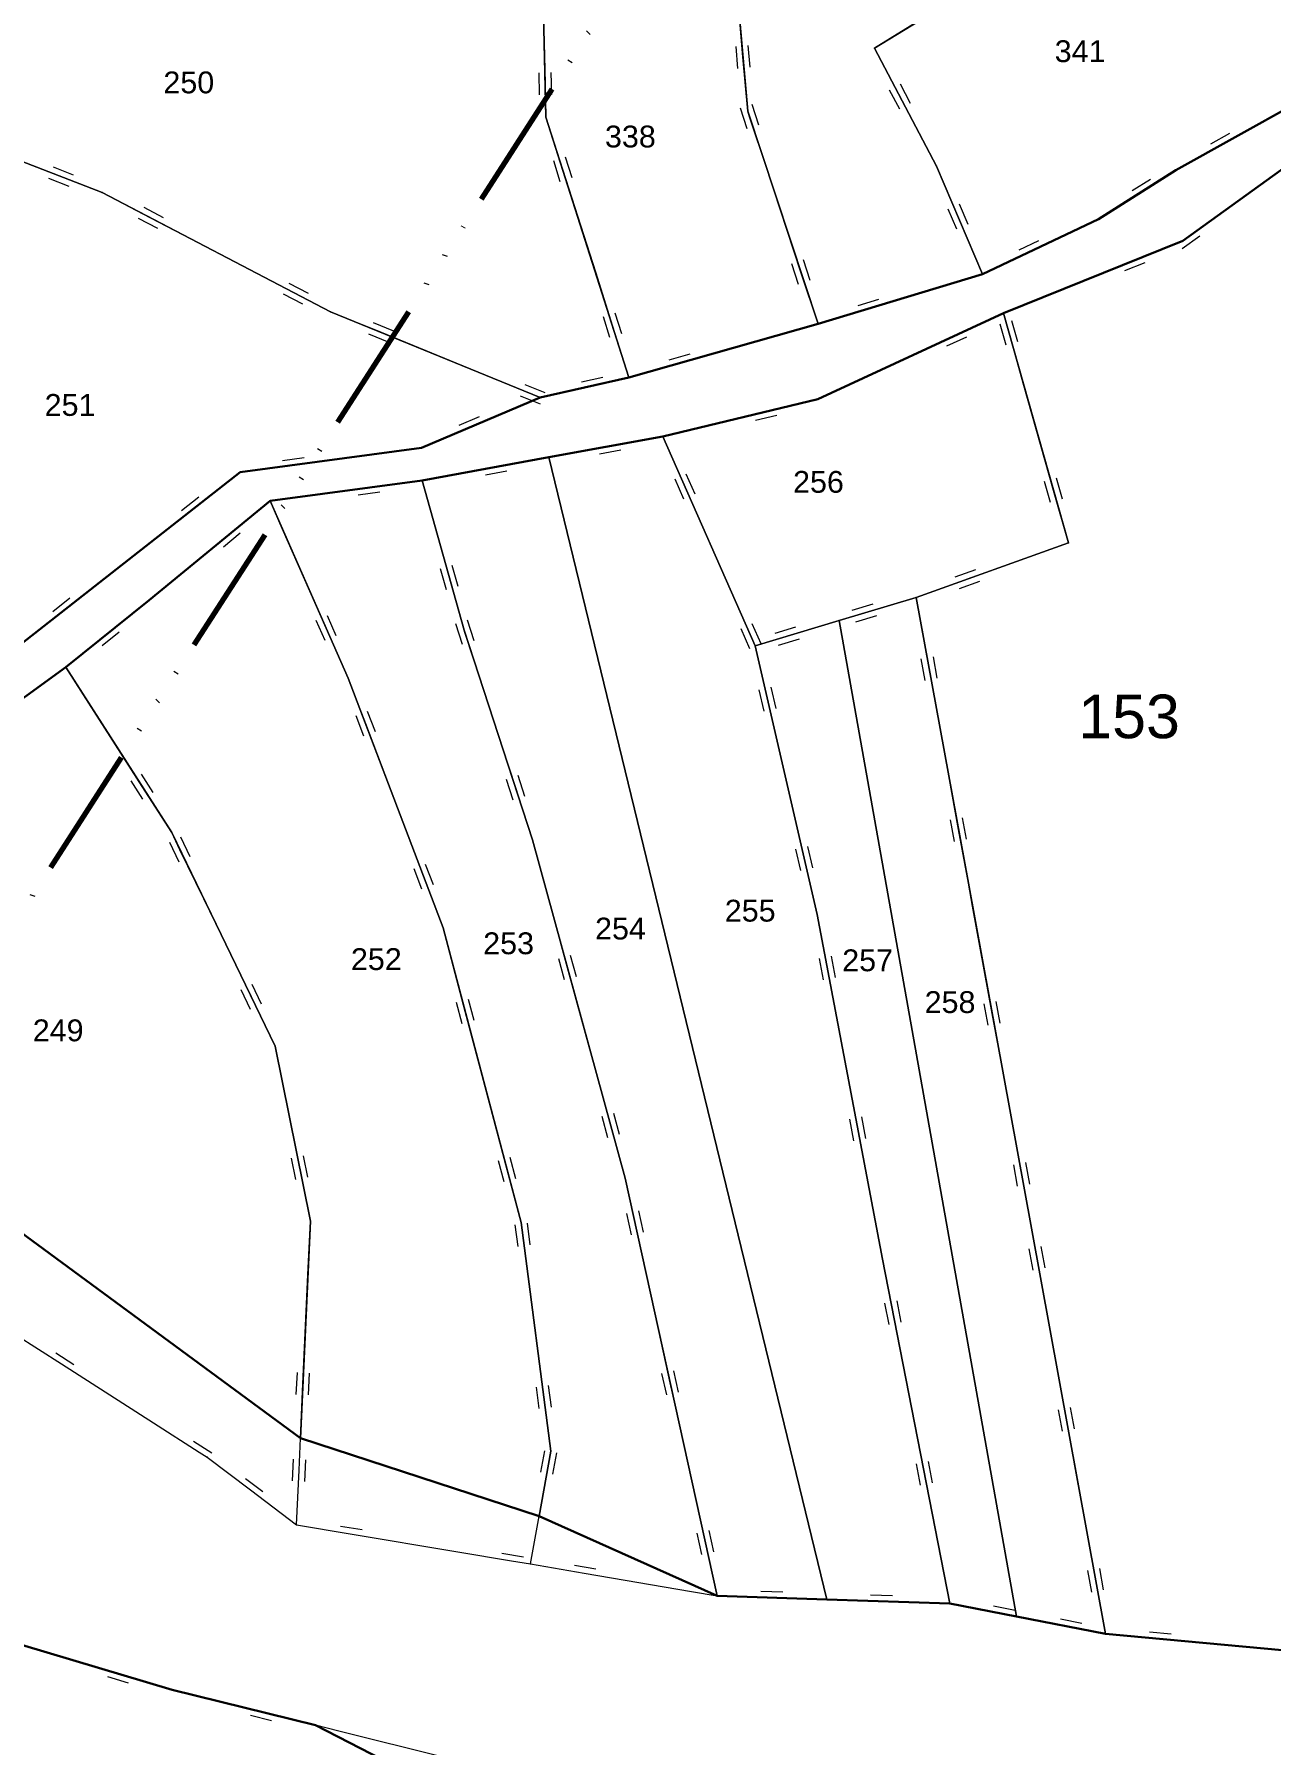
# Model space of a CAD drawing. Header units: millimetres. Extents: x 614452 to 616952, y 4151662 to 4153442.
# Drawn here: x 615721.4 to 615834.9, y 4152248.1 to 4152404.9 of the extents above; entities that cross this region are included whole.
import ezdxf
from ezdxf.xclip import XClip

# ---------------------------------------------------------------- set-up
doc = ezdxf.new("R2010")
doc.units = ezdxf.units.MM
doc.header["$XCLIPFRAME"] = 2
doc.linetypes.add('ACAD_ISO14W100', pattern=[24, 12, -3, 0, -3, 0, -3, 0, -3])
for name, color, linetype, lineweight in [('02_ADA_ALN_YENI', 7, 'Continuous', 30), ('02_ADA_NO_YENI', 18, 'Continuous', 0), ('03_PARSEL_ALN_ESKI', 18, 'Continuous', 0), ('03_PARSEL_ALN_YENI', 171, 'Continuous', 0), ('03_PARSEL_NO_ESKI', 5, 'Continuous', 0), ('03_PARSEL_SNR_YENI', 5, 'Continuous', 0), ('06_DETAY_SNR_KROKI', 4, 'Continuous', 0), ('07_SNRTIP_GECERLI', 30, 'Continuous', 0), ('07_SNRTIP_SABIT', 18, 'Continuous', 0), ('NOKTA_DETAY_YENI', 171, 'Continuous', 0), ('NOKTA_PARSEL_YENI', 30, 'Continuous', 0), ('TRAFO_BOLGE_TUM', 254, 'ACAD_ISO14W100', 70)]:
    doc.layers.add(name, color=color, linetype=linetype, lineweight=lineweight)
doc.styles.get("Standard").update_dxf_attribs({"font": 'Arial'})

# ---------------------------------------------------------------- blocks, each defined once
blk = doc.blocks.new('fggg')
at = {"layer": '02_ADA_ALN_YENI', "color": 252}
for points in [[(615842.75, 4152401.69, 0), (615826.14, 4152392.46, 0), (615819.05, 4152387.99, 0), (615808.41, 4152382.93, 0), (615793.33, 4152378.38, 0), (615775.99, 4152373.46, 0), (615767.86, 4152371.65, 0), (615756.96, 4152367.03, 0), (615740.32, 4152364.78, 0), (615720.34, 4152349.12, 0), (615713.12, 4152347.1, 0), (615707.95, 4152363.94, 0), (615702.95, 4152382.19, 0), (615711.92, 4152394.33, 0), (615700.6, 4152398.98, 0), (615690.65, 4152403.47, 0), (615690.33, 4152406.08, 0)], [(615848.81, 4152255.6, 0), (615819.7, 4152258.29, 0), (615811.54, 4152259.88, 0), (615811.54, 4152259.88, 0), (615805.41, 4152261.08, 0), (615794.13, 4152261.45, 0), (615784.08, 4152261.78, 0), (615767.75, 4152269.08, 0), (615745.86, 4152276.23, 0), (615717.91, 4152296.76, 0), (615677.59, 4152310.48, 0), (615700.42, 4152332.27, 0), (615709.66, 4152336.27, 0), (615724.34, 4152346.9, 0), (615731.99, 4152353.06, 0), (615743.07, 4152362.16, 0), (615757.02, 4152364.04, 0), (615768.63, 4152366.16, 0), (615779.1, 4152368.07, 0), (615793.31, 4152371.48, 0), (615810.34, 4152379.38, 0), (615826.8, 4152386, 0), (615843.44, 4152398.01, 0)]]:
    blk.add_polyline3d(points, dxfattribs=at)
blk.add_polyline3d([(615831.81, 4152233.05, 0), (615856.16, 4152233.61, 0), (615869.74, 4152228.02, 0), (615864.74, 4152183.27, 0), (615846.59, 4152186.1, 0), (615828.64, 4152190.7, 0), (615810.33, 4152191.91, 0), (615782.25, 4152193.04, 0), (615751.95, 4152178.79, 0), (615734.49, 4152177.15, 0), (615714.8, 4152165.66, 0), (615703.38, 4152159, 0), (615695.82, 4152153.9, 0), (615654.2, 4152153.43, 0), (615647.76, 4152213.52, 0), (615650.08, 4152234.98, 0), (615656.86, 4152255.79, 0), (615693.32, 4152263.24, 0), (615706.74, 4152261.31, 0), (615734.09, 4152253.17, 0), (615747.23, 4152249.91, 0), (615774.91, 4152235.67, 0), (615831.81, 4152233.05, 0)], close=True, dxfattribs=at)
at = {"layer": '03_PARSEL_ALN_ESKI', "color": 252}
for p in [(615817.67, 4152403.38), (615735.91, 4152400.52), (615776.42, 4152395.56), (615725.02, 4152370.95), (615793.67, 4152363.9), (615787.41, 4152324.59), (615775.5, 4152322.95), (615765.25, 4152321.6), (615753.11, 4152320.15), (615798.17, 4152320.04), (615805.74, 4152316.21), (615723.93, 4152313.62)]:
    blk.add_point(p, dxfattribs=at)
at = {"layer": '03_PARSEL_ALN_YENI', "color": 252}
for points in [[(615767.86, 4152371.65, 0), (615748.62, 4152379.49, 0), (615727.68, 4152390.42, 0), (615719.24, 4152393.7, 0), (615711.92, 4152394.33, 0), (615700.6, 4152398.98, 0), (615690.65, 4152403.47, 0), (615690.33, 4152406.08, 0), (615698.18, 4152414.17, 0), (615701.99, 4152417.02, 0), (615717.51, 4152420.98, 0), (615725.88, 4152423.17, 0), (615732.16, 4152423.39, 0), (615739.69, 4152423.64, 0), (615749.88, 4152421.02, 0), (615753.17, 4152419.85, 0), (615767.84, 4152420.4, 0), (615768.38, 4152397.34, 0), (615775.99, 4152373.46, 0), (615767.86, 4152371.65, 0)], [(615784.74, 4152422.17, 0), (615800.28, 4152423.81, 0), (615807.49, 4152409.17, 0), (615798.5, 4152403.65, 0), (615804.2, 4152392.84, 0), (615808.41, 4152382.93, 0), (615793.33, 4152378.38, 0), (615786.9, 4152397.88, 0), (615784.74, 4152422.17, 0)], [(615842.75, 4152401.69, 0), (615826.14, 4152392.46, 0), (615819.05, 4152387.99, 0), (615808.41, 4152382.93, 0), (615804.2, 4152392.84, 0), (615798.5, 4152403.65, 0), (615807.49, 4152409.17, 0), (615817.33, 4152414.81, 0), (615834.86, 4152424.28, 0), (615842.75, 4152401.69, 0)], [(615793.33, 4152378.38, 0), (615775.99, 4152373.46, 0), (615768.38, 4152397.34, 0), (615767.84, 4152420.4, 0), (615784.74, 4152422.17, 0), (615786.9, 4152397.88, 0), (615793.33, 4152378.38, 0)], [(615802.34, 4152353.31, 0), (615816.29, 4152358.31, 0), (615810.34, 4152379.38, 0), (615826.8, 4152386, 0), (615843.44, 4152398.01, 0), (615856.82, 4152354.99, 0), (615865.35, 4152325.42, 0), (615875.85, 4152290.73, 0), (615883.07, 4152267.28, 0), (615848.81, 4152255.6, 0), (615819.7, 4152258.29, 0), (615812.91, 4152295.49, 0), (615807.12, 4152327.11, 0), (615802.34, 4152353.31, 0)], [(615727.68, 4152390.42, 0), (615748.62, 4152379.49, 0), (615767.86, 4152371.65, 0), (615756.96, 4152367.03, 0), (615740.32, 4152364.78, 0), (615720.34, 4152349.12, 0), (615713.12, 4152347.1, 0), (615707.95, 4152363.94, 0), (615702.95, 4152382.19, 0), (615711.92, 4152394.33, 0), (615719.24, 4152393.7, 0), (615727.68, 4152390.42, 0)], [(615793.31, 4152371.48, 0), (615810.34, 4152379.38, 0), (615816.29, 4152358.31, 0), (615802.34, 4152353.31, 0), (615795.27, 4152351.18, 0), (615787.56, 4152348.86, 0), (615779.1, 4152368.07, 0), (615793.31, 4152371.48, 0)], [(615794.13, 4152261.45, 0), (615768.63, 4152366.16, 0), (615779.1, 4152368.07, 0), (615787.56, 4152348.86, 0), (615793.24, 4152324.24, 0), (615799.23, 4152292.64, 0), (615805.41, 4152261.08, 0), (615794.13, 4152261.45, 0)], [(615775.65, 4152300.07, 0), (615767.15, 4152331.09, 0), (615760.87, 4152350.32, 0), (615757.02, 4152364.04, 0), (615768.63, 4152366.16, 0), (615794.13, 4152261.45, 0), (615784.08, 4152261.78, 0), (615775.65, 4152300.07, 0)], [(615767.15, 4152331.09, 0), (615775.65, 4152300.07, 0), (615784.08, 4152261.78, 0), (615767.75, 4152269.08, 0), (615768.84, 4152275.04, 0), (615766.1, 4152296.01, 0), (615758.95, 4152323.02, 0), (615750.25, 4152345.92, 0), (615743.07, 4152362.16, 0), (615757.02, 4152364.04, 0), (615760.87, 4152350.32, 0), (615767.15, 4152331.09, 0)], [(615767.75, 4152269.08, 0), (615745.86, 4152276.23, 0), (615746.77, 4152296.14, 0), (615743.54, 4152312.18, 0), (615734.05, 4152331.75, 0), (615724.34, 4152346.9, 0), (615731.99, 4152353.06, 0), (615743.07, 4152362.16, 0), (615750.25, 4152345.92, 0), (615758.95, 4152323.02, 0), (615766.1, 4152296.01, 0), (615768.84, 4152275.04, 0), (615767.75, 4152269.08, 0)], [(615819.7, 4152258.29, 0), (615811.54, 4152259.88, 0), (615795.27, 4152351.18, 0), (615802.34, 4152353.31, 0), (615807.12, 4152327.11, 0), (615812.91, 4152295.49, 0), (615819.7, 4152258.29, 0)], [(615793.24, 4152324.24, 0), (615787.56, 4152348.86, 0), (615795.27, 4152351.18, 0), (615811.54, 4152259.88, 0), (615805.41, 4152261.08, 0), (615799.23, 4152292.64, 0), (615793.24, 4152324.24, 0)], [(615717.91, 4152296.76, 0), (615714.75, 4152315.79, 0), (615709.66, 4152336.27, 0), (615724.34, 4152346.9, 0), (615734.05, 4152331.75, 0), (615743.54, 4152312.18, 0), (615746.77, 4152296.14, 0), (615745.86, 4152276.23, 0), (615717.91, 4152296.76, 0)], [(615709.43, 4152219.48, 0), (615706.74, 4152261.31, 0), (615734.09, 4152253.17, 0), (615747.23, 4152249.91, 0), (615774.91, 4152235.67, 0), (615774.38, 4152216.46, 0), (615745.57, 4152219.42, 0), (615709.43, 4152219.48, 0)]]:
    blk.add_polyline3d(points, close=True, dxfattribs=at)
at = {"layer": '03_PARSEL_SNR_YENI', "color": 252}
for p, q in [((615839.38, 4152395.08, 0.95), (615831.27, 4152389.23, 0.95)), ((615719.24, 4152393.7, 0.95), (615723.9, 4152391.89, 0.95)), ((615723.17, 4152392.78, 0.95), (615725.03, 4152392.05, 0.95)), ((615722.76, 4152391.73, 0.95), (615724.63, 4152391, 0.95)), ((615723.9, 4152391.89, 0.95), (615727.68, 4152390.42, 0.95)), ((615727.68, 4152390.42, 0.95), (615732.12, 4152388.11, 0.95)), ((615731.49, 4152389.07, 0.95), (615733.26, 4152388.14, 0.95)), ((615831.27, 4152389.23, 0.95), (615827.22, 4152386.3, 0.95)), ((615730.97, 4152388.07, 0.95), (615732.74, 4152387.15, 0.95)), ((615732.12, 4152388.11, 0.95), (615740.98, 4152383.48, 0.95)), ((615826.8, 4152386, 0.95), (615822.16, 4152384.13, 0.95)), ((615828.36, 4152386.43, 0.95), (615826.74, 4152385.26, 0.95)), ((615827.22, 4152386.3, 0.95), (615826.8, 4152386, 0.95)), ((615822.16, 4152384.13, 0.95), (615812.88, 4152380.4, 0.95)), ((615740.98, 4152383.48, 0.95), (615745.41, 4152381.17, 0.95)), ((615823.3, 4152383.98, 0.95), (615821.44, 4152383.24, 0.95)), ((615744.27, 4152381.13, 0.95), (615746.04, 4152380.21, 0.95)), ((615744.79, 4152382.13, 0.95), (615746.56, 4152381.2, 0.95)), ((615745.41, 4152381.17, 0.95), (615748.62, 4152379.49, 0.95)), ((615748.62, 4152379.49, 0.95), (615753.25, 4152377.61, 0.95)), ((615810.34, 4152379.38, 0.95), (615805.8, 4152377.27, 0.95)), ((615812.88, 4152380.4, 0.95), (615810.34, 4152379.38, 0.95)), ((615810.85, 4152377.56, 0.95), (615810.34, 4152379.38, 0.95)), ((615752.54, 4152378.5, 0.95), (615754.39, 4152377.75, 0.95)), ((615810.58, 4152376.44, 0.95), (615810.04, 4152378.37, 0.95)), ((615811.67, 4152376.75, 0.95), (615811.12, 4152378.67, 0.95)), ((615752.11, 4152377.46, 0.95), (615753.96, 4152376.71, 0.95)), ((615753.25, 4152377.61, 0.95), (615762.51, 4152373.83, 0.95)), ((615805.8, 4152377.27, 0.95), (615796.73, 4152373.07, 0.95)), ((615806.95, 4152377.18, 0.95), (615805.13, 4152376.34, 0.95)), ((615812.21, 4152372.74, 0.95), (615810.85, 4152377.56, 0.95)), ((615762.51, 4152373.83, 0.95), (615767.14, 4152371.94, 0.95)), ((615771.64, 4152373.07, 0.95), (615773.6, 4152373.5, 0.95)), ((615772.74, 4152372.73, 0.95), (615775.99, 4152373.46, 0.95)), ((615761.56, 4152368.98, 0.95), (615767.86, 4152371.65, 0.95)), ((615766, 4152371.8, 0.95), (615767.85, 4152371.04, 0.95)), ((615766.43, 4152372.84, 0.95), (615768.28, 4152372.08, 0.95)), ((615767.14, 4152371.94, 0.95), (615767.86, 4152371.65, 0.95)), ((615767.86, 4152371.65, 0.95), (615772.74, 4152372.73, 0.95)), ((615796.73, 4152373.07, 0.95), (615793.31, 4152371.48, 0.95)), ((615814.93, 4152363.12, 0.95), (615812.21, 4152372.74, 0.95)), ((615788.45, 4152370.32, 0.95), (615779.1, 4152368.07, 0.95)), ((615789.55, 4152370, 0.95), (615787.61, 4152369.54, 0.95)), ((615793.31, 4152371.48, 0.95), (615788.45, 4152370.32, 0.95)), ((615756.96, 4152367.03, 0.95), (615761.56, 4152368.98, 0.95)), ((615760.42, 4152369.11, 0.95), (615762.27, 4152369.89, 0.95)), ((615755.18, 4152366.79, 0.95), (615756.96, 4152367.03, 0.95)), ((615774.18, 4152367.17, 0.95), (615768.63, 4152366.16, 0.95)), ((615779.1, 4152368.07, 0.95), (615774.18, 4152367.17, 0.95)), ((615779.1, 4152368.07, 0.95), (615781.11, 4152363.49, 0.95)), ((615740.32, 4152364.78, 0.95), (615745.27, 4152365.45, 0.95)), ((615744.21, 4152365.87, 0.95), (615746.19, 4152366.14, 0.95)), ((615745.27, 4152365.45, 0.95), (615755.18, 4152366.79, 0.95)), ((615763.71, 4152365.26, 0.95), (615757.02, 4152364.04, 0.95)), ((615768.63, 4152366.16, 0.95), (615763.71, 4152365.26, 0.95)), ((615775.26, 4152366.8, 0.95), (615773.29, 4152366.44, 0.95)), ((615736.09, 4152361.46, 0.95), (615740.32, 4152364.78, 0.95)), ((615764.79, 4152364.89, 0.95), (615762.83, 4152364.53, 0.95)), ((615780.19, 4152364.18, 0.95), (615781, 4152362.35, 0.95)), ((615781.22, 4152364.64, 0.95), (615782.03, 4152362.81, 0.95)), ((615814.66, 4152362, 0.95), (615814.11, 4152363.93, 0.95)), ((615815.74, 4152362.31, 0.95), (615815.2, 4152364.24, 0.95)), ((615734.95, 4152361.29, 0.95), (615736.53, 4152362.52, 0.95)), ((615781.11, 4152363.49, 0.95), (615785.14, 4152354.34, 0.95)), ((615816.29, 4152358.31, 0.95), (615814.93, 4152363.12, 0.95)), ((615732.15, 4152358.38, 0.95), (615736.09, 4152361.46, 0.95)), ((615724.28, 4152352.21, 0.95), (615732.15, 4152358.38, 0.95)), ((615807.05, 4152355, 0.95), (615816.29, 4152358.31, 0.95)), ((615805.92, 4152355.19, 0.95), (615807.8, 4152355.87, 0.95)), ((615785.14, 4152354.34, 0.95), (615787.16, 4152349.77, 0.95)), ((615802.34, 4152353.31, 0.95), (615807.05, 4152355, 0.95)), ((615806.3, 4152354.13, 0.95), (615808.18, 4152354.81, 0.95)), ((615723.14, 4152352.03, 0.95), (615724.72, 4152353.27, 0.95)), ((615802.34, 4152353.31, 0.95), (615797.56, 4152351.87, 0.95)), ((615803.53, 4152346.78, 0.95), (615802.34, 4152353.31, 0.95)), ((615720.34, 4152349.12, 0.95), (615724.28, 4152352.21, 0.95)), ((615795.27, 4152351.18, 0.95), (615790.48, 4152349.74, 0.95)), ((615797.56, 4152351.87, 0.95), (615795.27, 4152351.18, 0.95)), ((615798.35, 4152352.7, 0.95), (615796.44, 4152352.12, 0.95)), ((615798.68, 4152351.62, 0.95), (615796.76, 4152351.05, 0.95)), ((615786.24, 4152350.45, 0.95), (615787.05, 4152348.62, 0.95)), ((615787.16, 4152349.77, 0.95), (615787.56, 4152348.86, 0.95)), ((615787.27, 4152350.91, 0.95), (615788.08, 4152349.08, 0.95)), ((615790.48, 4152349.74, 0.95), (615787.56, 4152348.86, 0.95)), ((615791.27, 4152350.57, 0.95), (615789.36, 4152349.99, 0.95)), ((615787.56, 4152348.86, 0.95), (615788.68, 4152343.99, 0.95)), ((615791.6, 4152349.49, 0.95), (615789.68, 4152348.91, 0.95)), ((615803.16, 4152345.7, 0.95), (615802.8, 4152347.67, 0.95)), ((615804.43, 4152341.86, 0.95), (615803.53, 4152346.78, 0.95)), ((615804.27, 4152345.9, 0.95), (615803.91, 4152347.87, 0.95)), ((615789, 4152345.09, 0.95), (615789.45, 4152343.14, 0.95)), ((615787.91, 4152344.83, 0.95), (615788.36, 4152342.89, 0.95)), ((615788.68, 4152343.99, 0.95), (615790.93, 4152334.24, 0.95)), ((615806.22, 4152332.03, 0.95), (615804.43, 4152341.86, 0.95)), ((615790.93, 4152334.24, 0.95), (615792.05, 4152329.37, 0.95)), ((615805.85, 4152330.94, 0.95), (615805.49, 4152332.91, 0.95)), ((615806.95, 4152331.14, 0.95), (615806.59, 4152333.11, 0.95)), ((615807.12, 4152327.11, 0.95), (615806.22, 4152332.03, 0.95)), ((615791.28, 4152330.22, 0.95), (615791.73, 4152328.27, 0.95)), ((615792.05, 4152329.37, 0.95), (615793.24, 4152324.24, 0.95)), ((615792.38, 4152330.47, 0.95), (615792.83, 4152328.52, 0.95)), ((615807.5, 4152325, 0.95), (615807.12, 4152327.11, 0.95)), ((615809.31, 4152315.17, 0.95), (615807.5, 4152325, 0.95)), ((615793.24, 4152324.24, 0.95), (615794.17, 4152319.33, 0.95)), ((615793.43, 4152320.21, 0.95), (615793.8, 4152318.24, 0.95)), ((615794.54, 4152320.41, 0.95), (615794.91, 4152318.45, 0.95)), ((615794.17, 4152319.33, 0.95), (615796.03, 4152309.5, 0.95)), ((615808.93, 4152314.08, 0.95), (615808.57, 4152316.05, 0.95)), ((615810.21, 4152310.25, 0.95), (615809.31, 4152315.17, 0.95)), ((615810.04, 4152314.28, 0.95), (615809.68, 4152316.25, 0.95)), ((615796.03, 4152309.5, 0.95), (615796.96, 4152304.59, 0.95)), ((615812.01, 4152300.41, 0.95), (615810.21, 4152310.25, 0.95)), ((615797.33, 4152305.68, 0.95), (615797.7, 4152303.71, 0.95)), ((615796.22, 4152305.47, 0.95), (615796.6, 4152303.5, 0.95)), ((615796.96, 4152304.59, 0.95), (615798.82, 4152294.76, 0.95)), ((615811.64, 4152299.33, 0.95), (615811.28, 4152301.29, 0.95)), ((615812.75, 4152299.53, 0.95), (615812.38, 4152301.5, 0.95)), ((615812.91, 4152295.49, 0.95), (615812.01, 4152300.41, 0.95)), ((615798.82, 4152294.76, 0.95), (615799.23, 4152292.64, 0.95)), ((615813.42, 4152292.72, 0.95), (615812.91, 4152295.49, 0.95)), ((615813.05, 4152291.63, 0.95), (615812.69, 4152293.6, 0.95)), ((615814.15, 4152291.84, 0.95), (615813.79, 4152293.8, 0.95)), ((615799.23, 4152292.64, 0.95), (615800.19, 4152287.73, 0.95)), ((615814.32, 4152287.8, 0.95), (615813.42, 4152292.72, 0.95)), ((615799.44, 4152288.6, 0.95), (615799.83, 4152286.64, 0.95)), ((615800.55, 4152288.82, 0.95), (615800.93, 4152286.86, 0.95)), ((615800.19, 4152287.73, 0.95), (615802.11, 4152277.92, 0.95)), ((615816.11, 4152277.96, 0.95), (615814.32, 4152287.8, 0.95)), ((615816.84, 4152277.08, 0.95), (615816.49, 4152279.05, 0.95)), ((615802.11, 4152277.92, 0.95), (615803.07, 4152273.01, 0.95)), ((615815.74, 4152276.88, 0.95), (615815.38, 4152278.84, 0.95)), ((615817.01, 4152273.04, 0.95), (615816.11, 4152277.96, 0.95)), ((615802.33, 4152273.88, 0.95), (615802.71, 4152271.92, 0.95)), ((615803.07, 4152273.01, 0.95), (615804.99, 4152263.2, 0.95)), ((615803.43, 4152274.1, 0.95), (615803.81, 4152272.14, 0.95)), ((615818.8, 4152263.2, 0.95), (615817.01, 4152273.04, 0.95)), ((615818.43, 4152262.12, 0.95), (615818.07, 4152264.09, 0.95)), ((615819.53, 4152262.32, 0.95), (615819.18, 4152264.29, 0.95)), ((615804.99, 4152263.2, 0.95), (615805.41, 4152261.08, 0.95)), ((615819.7, 4152258.29, 0.95), (615818.8, 4152263.2, 0.95)), ((615729.3, 4152254.6, 0.95), (615719.72, 4152257.45, 0.95)), ((615730.1, 4152253.77, 0.95), (615728.18, 4152254.34, 0.95)), ((615734.09, 4152253.17, 0.95), (615729.3, 4152254.6, 0.95)), ((615742.38, 4152251.11, 0.95), (615734.09, 4152253.17, 0.95)), ((615743.22, 4152250.33, 0.95), (615741.28, 4152250.81, 0.95)), ((615747.23, 4152249.91, 0.95), (615742.38, 4152251.11, 0.95))]:
    blk.add_line(p, q, dxfattribs=at)
for p in [(615727.68, 4152390.42, 624.52), (615727.68, 4152390.42, 624.52), (615826.8, 4152386, 618.14), (615826.8, 4152386, 618.14), (615748.62, 4152379.49, 621.81), (615748.62, 4152379.49, 621.81), (615810.34, 4152379.38, 619.3), (615810.34, 4152379.38, 619.3), (615810.34, 4152379.38, 619.3), (615775.99, 4152373.46, 621.95), (615767.86, 4152371.65, 621.51), (615767.86, 4152371.65, 621.51), (615767.86, 4152371.65, 621.51), (615793.31, 4152371.48, 618.23), (615793.31, 4152371.48, 618.23), (615756.96, 4152367.03, 621.06), (615756.96, 4152367.03, 621.06), (615779.1, 4152368.07, 618.4), (615779.1, 4152368.07, 618.4), (615779.1, 4152368.07, 618.4), (615768.63, 4152366.16, 618.4), (615768.63, 4152366.16, 618.42), (615740.32, 4152364.78, 621.66), (615740.32, 4152364.78, 621.66), (615757.02, 4152364.04, 618.42), (615816.29, 4152358.31, 617.42), (615816.29, 4152358.31, 617.42), (615802.34, 4152353.31, 617.33), (615802.34, 4152353.31, 617.33), (615802.34, 4152353.31, 617.33), (615795.27, 4152351.18, 617.33), (615795.27, 4152351.18, 616.76), (615787.56, 4152348.86, 616.76), (615787.56, 4152348.86, 616.76), (615787.56, 4152348.86, 616.76), (615807.12, 4152327.11, 616.54), (615807.12, 4152327.11, 616.54), (615793.24, 4152324.24, 615.94), (615793.24, 4152324.24, 615.94), (615812.91, 4152295.49, 615.7), (615812.91, 4152295.49, 615.7), (615799.23, 4152292.64, 615.43), (615799.23, 4152292.64, 615.43), (615805.41, 4152261.08, 615.45), (615819.7, 4152258.29, 615.62), (615734.09, 4152253.17, 616.63), (615734.09, 4152253.17, 616.63), (615747.23, 4152249.91, 617.07)]:
    blk.add_point(p, dxfattribs=at)
at = {"layer": '06_DETAY_SNR_KROKI', "color": 252}
for p, q in [((615786.45, 4152402.86, 0.95), (615785.57, 4152412.82, 0.95)), ((615803.23, 4152406.55, 0.95), (615798.5, 4152403.65, 0.95)), ((615768.19, 4152405.41, 0.95), (615768.3, 4152400.41, 0.95)), ((615785.98, 4152401.81, 0.95), (615785.81, 4152403.81, 0.95)), ((615787.1, 4152401.91, 0.95), (615786.93, 4152403.91, 0.95)), ((615798.5, 4152403.65, 0.95), (615800.83, 4152399.23, 0.95)), ((615767.72, 4152401.39, 0.95), (615767.77, 4152399.39, 0.95)), ((615768.84, 4152401.42, 0.95), (615768.89, 4152399.42, 0.95)), ((615786.9, 4152397.88, 0.95), (615786.45, 4152402.86, 0.95)), ((615768.3, 4152400.41, 0.95), (615768.38, 4152397.34, 0.95)), ((615799.87, 4152399.85, 0.95), (615800.8, 4152398.09, 0.95)), ((615800.86, 4152400.38, 0.95), (615801.79, 4152398.61, 0.95)), ((615787.91, 4152396.6, 0.95), (615787.29, 4152398.5, 0.95)), ((615800.83, 4152399.23, 0.95), (615804.2, 4152392.84, 0.95)), ((615830.51, 4152394.89, 0.95), (615839.25, 4152399.74, 0.95)), ((615768.38, 4152397.34, 0.95), (615769.9, 4152392.57, 0.95)), ((615786.84, 4152396.25, 0.95), (615786.22, 4152398.15, 0.95)), ((615787.06, 4152397.37, 0.95), (615786.9, 4152397.88, 0.95)), ((615788.63, 4152392.63, 0.95), (615787.06, 4152397.37, 0.95)), ((615829.36, 4152394.89, 0.95), (615831.11, 4152395.86, 0.95)), ((615770.13, 4152393.7, 0.95), (615770.74, 4152391.79, 0.95)), ((615826.14, 4152392.46, 0.95), (615830.51, 4152394.89, 0.95)), ((615769.06, 4152393.35, 0.95), (615769.66, 4152391.45, 0.95)), ((615769.9, 4152392.57, 0.95), (615772.94, 4152383.05, 0.95)), ((615791.77, 4152383.13, 0.95), (615788.63, 4152392.63, 0.95)), ((615804.2, 4152392.84, 0.95), (615806.16, 4152388.24, 0.95)), ((615823.28, 4152390.66, 0.95), (615826.14, 4152392.46, 0.95)), ((615819.05, 4152387.99, 0.95), (615823.28, 4152390.66, 0.95)), ((615822.14, 4152390.6, 0.95), (615823.83, 4152391.66, 0.95)), ((615805.25, 4152388.94, 0.95), (615806.03, 4152387.1, 0.95)), ((615806.28, 4152389.38, 0.95), (615807.07, 4152387.54, 0.95)), ((615806.16, 4152388.24, 0.95), (615808.41, 4152382.93, 0.95)), ((615812.93, 4152385.08, 0.95), (615819.05, 4152387.99, 0.95)), ((615811.78, 4152385.16, 0.95), (615813.59, 4152386.02, 0.95)), ((615792.61, 4152382.36, 0.95), (615791.99, 4152384.26, 0.95)), ((615808.41, 4152382.93, 0.95), (615812.93, 4152385.08, 0.95)), ((615772.94, 4152383.05, 0.95), (615774.46, 4152378.28, 0.95)), ((615791.55, 4152382, 0.95), (615790.92, 4152383.9, 0.95)), ((615793.33, 4152378.38, 0.95), (615791.77, 4152383.13, 0.95)), ((615798.12, 4152379.83, 0.95), (615807.69, 4152382.72, 0.95)), ((615807.69, 4152382.72, 0.95), (615808.41, 4152382.93, 0.95)), ((615774.69, 4152379.41, 0.95), (615775.3, 4152377.5, 0.95)), ((615793.33, 4152378.38, 0.95), (615798.12, 4152379.83, 0.95)), ((615797, 4152380.08, 0.95), (615798.91, 4152380.65, 0.95)), ((615773.62, 4152379.06, 0.95), (615774.22, 4152377.16, 0.95)), ((615774.46, 4152378.28, 0.95), (615775.99, 4152373.46, 0.95)), ((615790.42, 4152377.56, 0.95), (615793.33, 4152378.38, 0.95)), ((615780.8, 4152374.83, 0.95), (615790.42, 4152377.56, 0.95)), ((615775.99, 4152373.46, 0.95), (615780.8, 4152374.83, 0.95)), ((615779.69, 4152375.09, 0.95), (615781.61, 4152375.64, 0.95)), ((615757.02, 4152364.04, 0.95), (615752.06, 4152363.37, 0.95)), ((615759.52, 4152355.13, 0.95), (615757.02, 4152364.04, 0.95)), ((615743.07, 4152362.16, 0.95), (615739.21, 4152358.99, 0.95)), ((615752.06, 4152363.37, 0.95), (615743.07, 4152362.16, 0.95)), ((615744.19, 4152359.64, 0.95), (615743.07, 4152362.16, 0.95)), ((615753.13, 4152362.95, 0.95), (615751.15, 4152362.68, 0.95)), ((615739.21, 4152358.99, 0.95), (615731.99, 4152353.06, 0.95)), ((615740.34, 4152359.19, 0.95), (615738.79, 4152357.92, 0.95)), ((615748.23, 4152350.49, 0.95), (615744.19, 4152359.64, 0.95)), ((615759.25, 4152354.01, 0.95), (615758.71, 4152355.94, 0.95)), ((615760.33, 4152354.32, 0.95), (615759.79, 4152356.24, 0.95)), ((615760.87, 4152350.32, 0.95), (615759.52, 4152355.13, 0.95)), ((615731.99, 4152353.06, 0.95), (615728.1, 4152349.93, 0.95)), ((615748.12, 4152349.35, 0.95), (615747.31, 4152351.18, 0.95)), ((615749.15, 4152349.8, 0.95), (615748.34, 4152351.63, 0.95)), ((615761.79, 4152349.33, 0.95), (615761.17, 4152351.23, 0.95)), ((615728.1, 4152349.93, 0.95), (615724.34, 4152346.9, 0.95)), ((615729.23, 4152350.11, 0.95), (615727.67, 4152348.86, 0.95)), ((615750.25, 4152345.92, 0.95), (615748.23, 4152350.49, 0.95)), ((615760.72, 4152348.98, 0.95), (615760.1, 4152350.88, 0.95)), ((615760.94, 4152350.1, 0.95), (615760.87, 4152350.32, 0.95)), ((615762.49, 4152345.35, 0.95), (615760.94, 4152350.1, 0.95)), ((615724.34, 4152346.9, 0.95), (615720.29, 4152343.97, 0.95)), ((615725.95, 4152344.38, 0.95), (615724.34, 4152346.9, 0.95)), ((615751.85, 4152341.72, 0.95), (615750.25, 4152345.92, 0.95)), ((615765.6, 4152335.84, 0.95), (615762.49, 4152345.35, 0.95)), ((615731.35, 4152335.96, 0.95), (615725.95, 4152344.38, 0.95)), ((615751.67, 4152340.59, 0.95), (615750.96, 4152342.46, 0.95)), ((615752.73, 4152340.99, 0.95), (615752.02, 4152342.85, 0.95)), ((615753.62, 4152337.05, 0.95), (615751.85, 4152341.72, 0.95)), ((615732.36, 4152335.42, 0.95), (615731.28, 4152337.11, 0.95)), ((615757.17, 4152327.7, 0.95), (615753.62, 4152337.05, 0.95)), ((615731.41, 4152334.82, 0.95), (615730.34, 4152336.5, 0.95)), ((615734.05, 4152331.75, 0.95), (615731.35, 4152335.96, 0.95)), ((615765.37, 4152334.72, 0.95), (615764.75, 4152336.62, 0.95)), ((615767.15, 4152331.09, 0.95), (615765.6, 4152335.84, 0.95)), ((615766.44, 4152335.07, 0.95), (615765.82, 4152336.97, 0.95)), ((615734.74, 4152329.03, 0.95), (615733.87, 4152330.83, 0.95)), ((615734.81, 4152330.18, 0.95), (615734.05, 4152331.75, 0.95)), ((615735.75, 4152329.52, 0.95), (615734.88, 4152331.32, 0.95)), ((615767.72, 4152329, 0.95), (615767.15, 4152331.09, 0.95)), ((615736.99, 4152325.68, 0.95), (615734.81, 4152330.18, 0.95)), ((615757, 4152326.56, 0.95), (615756.29, 4152328.43, 0.95)), ((615758.95, 4152323.02, 0.95), (615757.17, 4152327.7, 0.95)), ((615758.05, 4152326.96, 0.95), (615757.34, 4152328.83, 0.95)), ((615770.36, 4152319.36, 0.95), (615767.72, 4152329, 0.95)), ((615741.36, 4152316.68, 0.95), (615736.99, 4152325.68, 0.95)), ((615760.98, 4152315.34, 0.95), (615758.95, 4152323.02, 0.95)), ((615770.08, 4152318.25, 0.95), (615769.56, 4152320.17, 0.95)), ((615771.17, 4152318.54, 0.95), (615770.64, 4152320.47, 0.95)), ((615771.68, 4152314.54, 0.95), (615770.36, 4152319.36, 0.95)), ((615741.29, 4152315.54, 0.95), (615740.42, 4152317.34, 0.95)), ((615743.54, 4152312.18, 0.95), (615741.36, 4152316.68, 0.95)), ((615742.3, 4152316.03, 0.95), (615741.43, 4152317.83, 0.95)), ((615760.69, 4152314.23, 0.95), (615760.18, 4152316.17, 0.95)), ((615762.26, 4152310.51, 0.95), (615760.98, 4152315.34, 0.95)), ((615761.78, 4152314.52, 0.95), (615761.27, 4152316.46, 0.95)), ((615774.33, 4152304.89, 0.95), (615771.68, 4152314.54, 0.95)), ((615743.81, 4152310.84, 0.95), (615743.54, 4152312.18, 0.95)), ((615745.79, 4152301.04, 0.95), (615743.81, 4152310.84, 0.95)), ((615764.82, 4152300.84, 0.95), (615762.26, 4152310.51, 0.95)), ((615774.05, 4152303.78, 0.95), (615773.52, 4152305.71, 0.95)), ((615775.13, 4152304.08, 0.95), (615774.61, 4152306.01, 0.95)), ((615775.65, 4152300.07, 0.95), (615774.33, 4152304.89, 0.95)), ((615745.43, 4152299.95, 0.95), (615745.04, 4152301.91, 0.95)), ((615746.77, 4152296.14, 0.95), (615745.79, 4152301.04, 0.95)), ((615746.53, 4152300.17, 0.95), (615746.14, 4152302.13, 0.95)), ((615764.53, 4152299.73, 0.95), (615764.02, 4152301.67, 0.95)), ((615765.62, 4152300.02, 0.95), (615765.11, 4152301.95, 0.95)), ((615766.1, 4152296.01, 0.95), (615764.82, 4152300.84, 0.95)), ((615776.55, 4152295.97, 0.95), (615775.65, 4152300.07, 0.95)), ((615776.22, 4152294.87, 0.95), (615775.79, 4152296.82, 0.95)), ((615777.32, 4152295.11, 0.95), (615776.89, 4152297.06, 0.95)), ((615746.55, 4152291.22, 0.95), (615746.77, 4152296.14, 0.95)), ((615765.82, 4152293.81, 0.95), (615765.56, 4152295.8, 0.95)), ((615766.25, 4152294.88, 0.95), (615766.1, 4152296.01, 0.95)), ((615766.89, 4152289.92, 0.95), (615766.25, 4152294.88, 0.95)), ((615766.93, 4152293.96, 0.95), (615766.68, 4152295.94, 0.95)), ((615777.63, 4152291.08, 0.95), (615776.55, 4152295.97, 0.95)), ((615746.09, 4152281.23, 0.95), (615746.55, 4152291.22, 0.95)), ((615779.78, 4152281.32, 0.95), (615777.63, 4152291.08, 0.95)), ((615768.19, 4152280, 0.95), (615766.89, 4152289.92, 0.95)), ((615719.74, 4152285.74, 0.95), (615723.95, 4152283.05, 0.95)), ((615723.41, 4152284.06, 0.95), (615725.09, 4152282.98, 0.95)), ((615723.95, 4152283.05, 0.95), (615732.37, 4152277.65, 0.95)), ((615745.48, 4152280.25, 0.95), (615745.58, 4152282.25, 0.95)), ((615746.61, 4152280.2, 0.95), (615746.7, 4152282.2, 0.95)), ((615779.45, 4152280.22, 0.95), (615779.02, 4152282.17, 0.95)), ((615780.54, 4152280.46, 0.95), (615780.11, 4152282.41, 0.95)), ((615745.86, 4152276.23, 0.95), (615746.09, 4152281.23, 0.95)), ((615767.76, 4152278.94, 0.95), (615767.5, 4152280.92, 0.95)), ((615768.88, 4152279.08, 0.95), (615768.62, 4152281.07, 0.95)), ((615780.86, 4152276.43, 0.95), (615779.78, 4152281.32, 0.95)), ((615768.84, 4152275.04, 0.95), (615768.19, 4152280, 0.95)), ((615732.37, 4152277.65, 0.95), (615736.58, 4152274.96, 0.95)), ((615736.04, 4152275.97, 0.95), (615737.73, 4152274.89, 0.95)), ((615745.73, 4152273.29, 0.95), (615745.86, 4152276.23, 0.95)), ((615783.01, 4152266.67, 0.95), (615780.86, 4152276.43, 0.95)), ((615736.58, 4152274.96, 0.95), (615737.29, 4152274.5, 0.95)), ((615737.29, 4152274.5, 0.95), (615741.28, 4152271.49, 0.95)), ((615745.12, 4152272.31, 0.95), (615745.21, 4152274.31, 0.95)), ((615767.91, 4152273.12, 0.95), (615768.27, 4152275.08, 0.95)), ((615768.65, 4152274, 0.95), (615768.84, 4152275.04, 0.95)), ((615769.02, 4152272.92, 0.95), (615769.38, 4152274.88, 0.95)), ((615745.5, 4152268.29, 0.95), (615745.73, 4152273.29, 0.95)), ((615746.25, 4152272.26, 0.95), (615746.34, 4152274.26, 0.95)), ((615767.75, 4152269.08, 0.95), (615768.65, 4152274, 0.95)), ((615740.82, 4152272.54, 0.95), (615742.41, 4152271.33, 0.95)), ((615741.28, 4152271.49, 0.95), (615745.5, 4152268.29, 0.95)), ((615745.5, 4152268.29, 0.95), (615750.43, 4152267.46, 0.95)), ((615749.54, 4152268.18, 0.95), (615751.51, 4152267.85, 0.95)), ((615766.95, 4152264.7, 0.95), (615767.75, 4152269.08, 0.95)), ((615750.43, 4152267.46, 0.95), (615760.3, 4152265.81, 0.95)), ((615782.67, 4152265.57, 0.95), (615782.24, 4152267.52, 0.95)), ((615784.08, 4152261.78, 0.95), (615783.01, 4152266.67, 0.95)), ((615783.77, 4152265.81, 0.95), (615783.34, 4152267.76, 0.95)), ((615760.3, 4152265.81, 0.95), (615765.23, 4152264.98, 0.95)), ((615764.33, 4152265.7, 0.95), (615766.31, 4152265.37, 0.95)), ((615765.23, 4152264.98, 0.95), (615766.95, 4152264.7, 0.95)), ((615766.95, 4152264.7, 0.95), (615771.88, 4152263.86, 0.95)), ((615770.99, 4152264.58, 0.95), (615772.96, 4152264.25, 0.95)), ((615771.88, 4152263.86, 0.95), (615781.74, 4152262.18, 0.95)), ((615781.74, 4152262.18, 0.95), (615784.08, 4152261.78, 0.95)), ((615784.08, 4152261.78, 0.95), (615789.08, 4152261.62, 0.95)), ((615788.1, 4152262.21, 0.95), (615790.1, 4152262.15, 0.95)), ((615798.15, 4152261.88, 0.95), (615800.15, 4152261.81, 0.95)), ((615789.08, 4152261.62, 0.95), (615794.13, 4152261.45, 0.95)), ((615794.13, 4152261.45, 0.95), (615799.13, 4152261.29, 0.95)), ((615799.13, 4152261.29, 0.95), (615805.41, 4152261.08, 0.95)), ((615805.41, 4152261.08, 0.95), (615810.31, 4152260.12, 0.95)), ((615809.44, 4152260.86, 0.95), (615811.4, 4152260.48, 0.95)), ((615810.31, 4152260.12, 0.95), (615811.54, 4152259.88, 0.95)), ((615811.54, 4152259.88, 0.95), (615816.45, 4152258.92, 0.95)), ((615815.58, 4152259.66, 0.95), (615817.54, 4152259.28, 0.95)), ((615816.45, 4152258.92, 0.95), (615819.7, 4152258.29, 0.95)), ((615819.7, 4152258.29, 0.95), (615824.68, 4152257.83, 0.95)), ((615823.73, 4152258.48, 0.95), (615825.73, 4152258.3, 0.95)), ((615824.68, 4152257.83, 0.95), (615834.64, 4152256.91, 0.95)), ((615834.64, 4152256.91, 0.95), (615839.61, 4152256.45, 0.95)), ((615749.37, 4152249.38, 0.95), (615747.23, 4152249.91, 0.95)), ((615759.07, 4152246.96, 0.95), (615749.37, 4152249.38, 0.95))]:
    blk.add_line(p, q, dxfattribs=at)
for p in [(615798.5, 4152403.65, 625.62), (615798.5, 4152403.65, 625.62), (615768.38, 4152397.34, 625.42), (615768.38, 4152397.34, 625.42), (615786.9, 4152397.88, 625.44), (615786.9, 4152397.88, 625.44), (615804.2, 4152392.84, 622.69), (615804.2, 4152392.84, 622.69), (615826.14, 4152392.46, 622.58), (615826.14, 4152392.46, 622.58), (615819.05, 4152387.99, 622.15), (615819.05, 4152387.99, 622.15), (615808.41, 4152382.93, 621.15), (615808.41, 4152382.93, 621.15), (615808.41, 4152382.93, 621.15), (615793.33, 4152378.38, 622.14), (615793.33, 4152378.38, 622.14), (615793.33, 4152378.38, 622.14), (615775.99, 4152373.46, 621.95), (615775.99, 4152373.46, 621.95), (615757.02, 4152364.04, 618.42), (615757.02, 4152364.04, 618.42), (615743.07, 4152362.16, 619.2), (615743.07, 4152362.16, 619.2), (615743.07, 4152362.16, 619.2), (615731.99, 4152353.06, 617.9), (615731.99, 4152353.06, 617.9), (615760.87, 4152350.32, 616.74), (615760.87, 4152350.32, 616.74), (615724.34, 4152346.9, 618.1), (615724.34, 4152346.9, 618.1), (615724.34, 4152346.9, 618.1), (615750.25, 4152345.92, 616.84), (615750.25, 4152345.92, 616.84), (615734.05, 4152331.75, 616.4), (615734.05, 4152331.75, 616.4), (615767.15, 4152331.09, 616.02), (615767.15, 4152331.09, 616.02), (615758.95, 4152323.02, 615.89), (615758.95, 4152323.02, 615.89), (615743.54, 4152312.18, 615.56), (615743.54, 4152312.18, 615.56), (615775.65, 4152300.07, 615.22), (615775.65, 4152300.07, 615.22), (615746.77, 4152296.14, 615.18), (615746.77, 4152296.14, 615.18), (615766.1, 4152296.01, 615.21), (615766.1, 4152296.01, 615.21), (615745.86, 4152276.23, 615.18), (615737.29, 4152274.5, 613.85), (615737.29, 4152274.5, 613.85), (615768.84, 4152275.04, 614.94), (615768.84, 4152275.04, 614.94), (615745.5, 4152268.29, 614.74), (615745.5, 4152268.29, 614.74), (615767.75, 4152269.08, 614.05), (615767.75, 4152269.08, 614.94), (615766.95, 4152264.7, 614.05), (615766.95, 4152264.7, 614.05), (615766.95, 4152264.7, 614.05), (615784.08, 4152261.78, 615), (615784.08, 4152261.78, 615), (615784.08, 4152261.78, 615), (615794.13, 4152261.45, 615), (615794.13, 4152261.45, 615.45), (615805.41, 4152261.08, 615.45), (615805.41, 4152261.08, 615.45), (615811.54, 4152259.88, 615.45), (615811.54, 4152259.88, 615.62), (615819.7, 4152258.29, 615.62), (615819.7, 4152258.29, 615.62), (615747.23, 4152249.91, 616.63)]:
    blk.add_point(p, dxfattribs=at)
at = {"layer": '07_SNRTIP_GECERLI', "color": 252}
for points in [[(615794.13, 4152261.45, 0), (615768.63, 4152366.16, 0)], [(615811.54, 4152259.88, 615.52), (615795.27, 4152351.18, 0)], [(615717.91, 4152296.76, 0), (615745.86, 4152276.23, 0)], [(615767.75, 4152269.08, 0), (615745.86, 4152276.23, 0)], [(615784.08, 4152261.78, 615), (615767.75, 4152269.08, 0)], [(615747.23, 4152249.91, 0), (615774.91, 4152235.67, 0)]]:
    blk.add_polyline3d(points, dxfattribs=at)
at = {"layer": '07_SNRTIP_SABIT', "color": 252}
for points in [[(615784.74, 4152422.17, 631.12), (615786.9, 4152397.88, 625.44), (615793.33, 4152378.38, 622.14)], [(615775.99, 4152373.46, 621.95), (615768.38, 4152397.34, 625.42), (615767.84, 4152420.4, 631.48)], [(615807.49, 4152409.17, 625.84), (615798.5, 4152403.65, 625.62), (615804.2, 4152392.84, 622.69), (615808.41, 4152382.93, 621.15)], [(615808.41, 4152382.93, 621.15), (615819.05, 4152387.99, 622.15), (615826.14, 4152392.46, 622.58), (615842.75, 4152401.69, 622.22)], [(615843.44, 4152398.01, 619.91), (615826.8, 4152386, 618.14), (615810.34, 4152379.38, 619.3)], [(615767.86, 4152371.65, 621.51), (615748.62, 4152379.49, 621.81), (615727.68, 4152390.42, 624.52), (615719.24, 4152393.7, 625.76), (615711.92, 4152394.33, 626.66)], [(615793.33, 4152378.38, 622.14), (615808.41, 4152382.93, 621.15)], [(615779.1, 4152368.07, 618.4), (615793.31, 4152371.48, 618.23), (615810.34, 4152379.38, 619.3)], [(615810.34, 4152379.38, 619.3), (615816.29, 4152358.31, 617.42), (615802.34, 4152353.31, 617.33)], [(615775.99, 4152373.46, 621.95), (615793.33, 4152378.38, 622.14)], [(615767.86, 4152371.65, 621.51), (615775.99, 4152373.46, 621.95)], [(615775.99, 4152373.46, 621.95), (615775.99, 4152373.46, 621.95)], [(615713.12, 4152347.1, 620.26), (615720.34, 4152349.12, 620.8), (615740.32, 4152364.78, 621.66), (615756.96, 4152367.03, 621.06), (615767.86, 4152371.65, 621.51)], [(615779.1, 4152368.07, 618.4), (615768.63, 4152366.16, 0)], [(615787.56, 4152348.86, 616.76), (615779.1, 4152368.07, 618.4)], [(615768.63, 4152366.16, 0), (615757.02, 4152364.04, 618.42)], [(615757.02, 4152364.04, 618.42), (615743.07, 4152362.16, 619.2)], [(615757.02, 4152364.04, 618.42), (615760.87, 4152350.32, 616.74), (615767.15, 4152331.09, 616.02), (615775.65, 4152300.07, 615.22), (615784.08, 4152261.78, 615)], [(615724.34, 4152346.9, 618.1), (615731.99, 4152353.06, 617.9), (615743.07, 4152362.16, 619.2)], [(615743.07, 4152362.16, 619.2), (615750.25, 4152345.92, 616.84), (615758.95, 4152323.02, 615.89), (615766.1, 4152296.01, 615.21), (615768.84, 4152275.04, 614.94), (615767.75, 4152269.08, 614.94)], [(615795.27, 4152351.18, 0), (615802.34, 4152353.31, 617.33)], [(615802.34, 4152353.31, 617.33), (615807.12, 4152327.11, 616.54), (615812.91, 4152295.49, 615.7), (615819.7, 4152258.29, 615.62)], [(615795.27, 4152351.18, 0), (615787.56, 4152348.86, 616.76)], [(615787.56, 4152348.86, 616.76), (615793.24, 4152324.24, 615.94), (615799.23, 4152292.64, 615.43), (615805.41, 4152261.08, 615.45)], [(615709.66, 4152336.27, 616.64), (615724.34, 4152346.9, 618.1)], [(615724.34, 4152346.9, 618.1), (615734.05, 4152331.75, 616.4), (615743.54, 4152312.18, 615.56), (615746.77, 4152296.14, 615.18), (615745.86, 4152276.23, 615.18)], [(615784.08, 4152261.78, 615), (615794.13, 4152261.45, 0)], [(615706.74, 4152261.31, 614.55), (615734.09, 4152253.17, 616.63), (615747.23, 4152249.91, 616.63)], [(615794.13, 4152261.45, 0), (615805.41, 4152261.08, 615.45)], [(615805.41, 4152261.08, 615.45), (615811.54, 4152259.88, 0)], [(615811.54, 4152259.88, 0), (615819.7, 4152258.29, 615.62)], [(615819.7, 4152258.29, 615.62), (615848.81, 4152255.6, 616.11)]]:
    blk.add_polyline3d(points, dxfattribs=at)
at = {"layer": 'NOKTA_DETAY_YENI', "color": 252}
for p in [(615737.29, 4152274.5, 613.85), (615745.5, 4152268.29), (615766.95, 4152264.7, 614.05)]:
    blk.add_point(p, dxfattribs=at)
at = {"layer": 'NOKTA_PARSEL_YENI', "color": 252}
for p in [(615798.5, 4152403.65, 625.62), (615768.38, 4152397.34, 625.42), (615786.9, 4152397.88, 625.44), (615804.2, 4152392.84, 622.69), (615826.14, 4152392.46, 622.58), (615727.68, 4152390.42, 624.52), (615819.05, 4152387.99, 622.15), (615826.8, 4152386, 618.14), (615808.41, 4152382.93, 621.15), (615748.62, 4152379.49, 621.81), (615810.34, 4152379.38, 619.3), (615793.33, 4152378.38, 622.14), (615775.99, 4152373.46, 621.95), (615767.86, 4152371.65, 621.51), (615793.31, 4152371.48, 618.23), (615756.96, 4152367.03, 621.06), (615779.1, 4152368.07, 618.4), (615768.63, 4152366.16), (615740.32, 4152364.78, 621.66), (615757.02, 4152364.04, 618.42), (615743.07, 4152362.16, 619.2), (615816.29, 4152358.31, 617.42), (615731.99, 4152353.06, 617.9), (615802.34, 4152353.31, 617.33), (615795.27, 4152351.18), (615760.87, 4152350.32, 616.74), (615787.56, 4152348.86, 616.76), (615724.34, 4152346.9, 618.1), (615750.25, 4152345.92, 616.84), (615734.05, 4152331.75, 616.4), (615767.15, 4152331.09, 616.02), (615807.12, 4152327.11, 616.54), (615758.95, 4152323.02, 615.89), (615793.24, 4152324.24, 615.94), (615743.54, 4152312.18, 615.56), (615775.65, 4152300.07, 615.22), (615746.77, 4152296.14, 615.18), (615766.1, 4152296.01, 615.21), (615812.91, 4152295.49, 615.7), (615799.23, 4152292.64, 615.43), (615745.86, 4152276.23), (615768.84, 4152275.04, 614.94), (615767.75, 4152269.08), (615784.08, 4152261.78, 615), (615794.13, 4152261.45), (615805.41, 4152261.08, 615.45), (615811.54, 4152259.88), (615819.7, 4152258.29, 615.62), (615734.09, 4152253.17, 616.63), (615747.23, 4152249.91)]:
    blk.add_point(p, dxfattribs=at)
at = {"layer": '02_ADA_NO_YENI', "color": 252}
blk.add_text('153', height=4, dxfattribs=at).set_placement((615817.2, 4152340.4))
at = {"layer": '03_PARSEL_NO_ESKI', "color": 252}
for s, p in [('341', (615815.04, 4152402.38)), ('250', (615733.29, 4152399.52)), ('338', (615773.79, 4152394.56)), ('251', (615722.4, 4152369.95)), ('256', (615791.04, 4152362.9)), ('255', (615784.78, 4152323.59)), ('254', (615772.88, 4152321.95)), ('253', (615762.62, 4152320.6)), ('252', (615750.49, 4152319.15)), ('257', (615795.55, 4152319.04)), ('258', (615803.11, 4152315.21)), ('249', (615721.31, 4152312.62))]:
    blk.add_text(s, height=2, dxfattribs=at).set_placement(p)

msp = doc.modelspace()

# ---------------------------------------------------------------- linework, layer by layer
at = {"layer": 'TRAFO_BOLGE_TUM', "flags": 128}
msp.add_lwpolyline([(615486.15, 4152669.73), (615486.14, 4152669.74), (616077.97, 4153209.43), (616078.15, 4153209.6), (616079.01, 4153210.2), (616079.07, 4153210.22), (616079.06, 4153210.23), (616244.06, 4153303.22), (616244.96, 4153303.63), (616245.97, 4153303.9), (616247.01, 4153303.99), (616248.05, 4153303.9), (616248.33, 4153303.83), (616248.33, 4153303.84), (616279.31, 4153296.85), (616280.04, 4153296.64), (616280.99, 4153296.2), (616281.85, 4153295.6), (616282.59, 4153294.86), (616283.19, 4153294), (616283.63, 4153293.05), (616283.9, 4153292.04), (616283.99, 4153291), (616283.9, 4153289.96), (616283.63, 4153288.95), (616283.19, 4153288.01), (616283.19, 4153288.01), (615803.49, 4152453.53), (615803.48, 4152453.52), (615803.31, 4152453.28), (615803.33, 4152453.27), (615607.27, 4152149.14), (615606.83, 4152148.54), (615606.09, 4152147.8), (615605.23, 4152147.2), (615604.28, 4152146.75), (615603.27, 4152146.48), (615602.57, 4152146.42), (615602.57, 4152146.4), (615216.37, 4152124.26), (615216.03, 4152124.25), (615214.99, 4152124.34), (615213.97, 4152124.61), (615213.03, 4152125.05), (615212.17, 4152125.65), (615211.43, 4152126.39), (615210.83, 4152127.25), (615210.39, 4152128.2), (615210.12, 4152129.21), (615210.03, 4152130.25), (615210.12, 4152131.29), (615210.39, 4152132.3), (615210.7, 4152132.98), (615210.69, 4152132.98), (615484.84, 4152668.05), (615484.98, 4152668.31), (615485.58, 4152669.17), (615486.15, 4152669.73), (615486.15, 4152669.73)], dxfattribs=at)

# ---------------------------------------------------------------- block references
ref = msp.add_blockref('fggg', (0, 0))
XClip(ref).set_block_clipping_path([(615240.7433106549, 4153442.5), (615240.7433106545, 4152542.5), (614452.5, 4152542.5), (614452.5, 4151662.5), (616764.340303037, 4151662.5), (616764.340303037, 4152542.5), (616327.5, 4152542.5), (616327.5, 4153442.5)])

doc.saveas('drawing.dxf')
